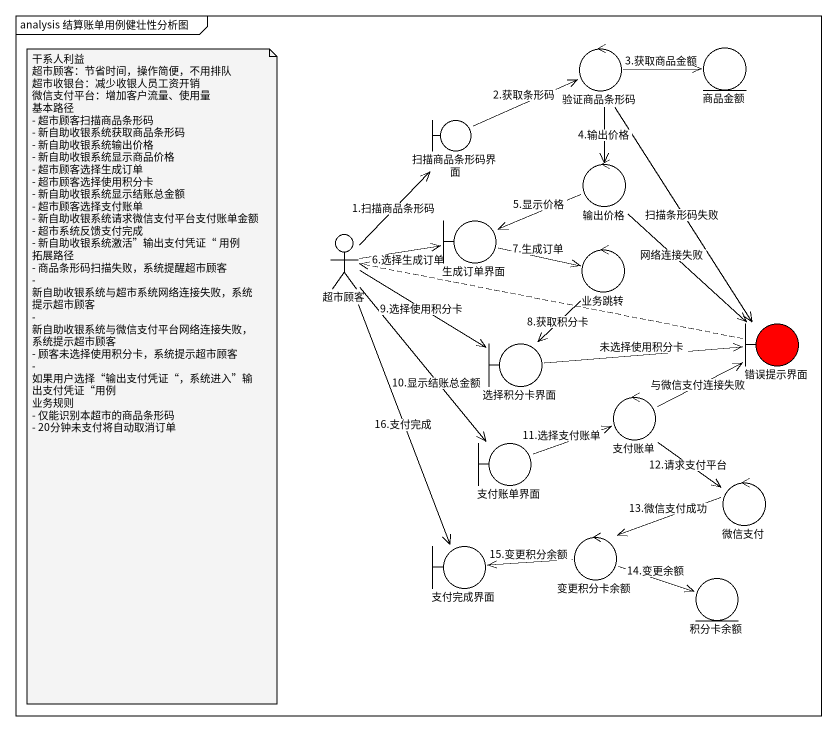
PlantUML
@startuml
mainframe analysis 结算账单用例健壮性分析图
entity 商品金额
control 验证商品条形码
boundary 扫描商品条形码界面
control 输出价格
boundary 生成订单界面
actor 超市顾客
control 业务跳转
boundary 选择积分卡界面
boundary 错误提示界面 #FF0000
control 支付账单
boundary 支付账单界面
control 微信支付
boundary 支付完成界面
control 变更积分卡余额
entity 积分卡余额
验证商品条形码 -right-> 商品金额 : 3.获取商品金额
验证商品条形码 --> 输出价格 : 4.输出价格
验证商品条形码 --> 错误提示界面 : 扫描条形码失败
扫描商品条形码界面 -right-> 验证商品条形码 : 2.获取条形码
输出价格 -left-> 生成订单界面 : 5.显示价格
输出价格 --> 错误提示界面 : 网络连接失败
生成订单界面 -right-> 业务跳转 : 7.生成订单
超市顾客 -up-> 扫描商品条形码界面 : 1.扫描商品条形码
超市顾客 -right-> 生成订单界面 : 6.选择生成订单
超市顾客 -right-> 选择积分卡界面 : 9.选择使用积分卡
超市顾客 --> 支付账单界面 : 10.显示结账总金额
超市顾客 --> 支付完成界面 : 16.支付完成
业务跳转 --> 选择积分卡界面 : 8.获取积分卡
选择积分卡界面 -right-> 错误提示界面 : 未选择使用积分卡
错误提示界面 .left.> 超市顾客
支付账单 -right-> 错误提示界面 : 与微信支付连接失败
支付账单 --> 微信支付 : 12.请求支付平台
支付账单界面 -right-> 支付账单 : 11.选择支付账单
微信支付 -left-> 变更积分卡余额 : 13.微信支付成功
变更积分卡余额 -left-> 支付完成界面 : 15.变更积分余额
变更积分卡余额 -right-> 积分卡余额 : 14.变更余额
note as N1
  干系人利益
  超市顾客：节省时间，操作简便，不用排队
  超市收银台：减少收银人员工资开销
  微信支付平台：增加客户流量、使用量
  基本路径
  - 超市顾客扫描商品条形码
  - 新自助收银系统获取商品条形码
  - 新自助收银系统输出价格
  - 新自助收银系统显示商品价格
  - 超市顾客选择生成订单
  - 超市顾客选择使用积分卡
  - 新自助收银系统显示结账总金额
  - 超市顾客选择支付账单
  - 新自助收银系统请求微信支付平台支付账单金额
  - 超市系统反馈支付完成
  - 新自助收银系统激活”输出支付凭证“ 用例
  拓展路径
  - 商品条形码扫描失败，系统提醒超市顾客
  - 新自助收银系统与超市系统网络连接失败，系统提示超市顾客
  - 新自助收银系统与微信支付平台网络连接失败，系统提示超市顾客
  - 顾客未选择使用积分卡，系统提示超市顾客
  - 如果用户选择“输出支付凭证“，系统进入”输出支付凭证“用例
  业务规则
  - 仅能识别本超市的商品条形码
  - 20分钟未支付将自动取消订单
end note
@enduml
